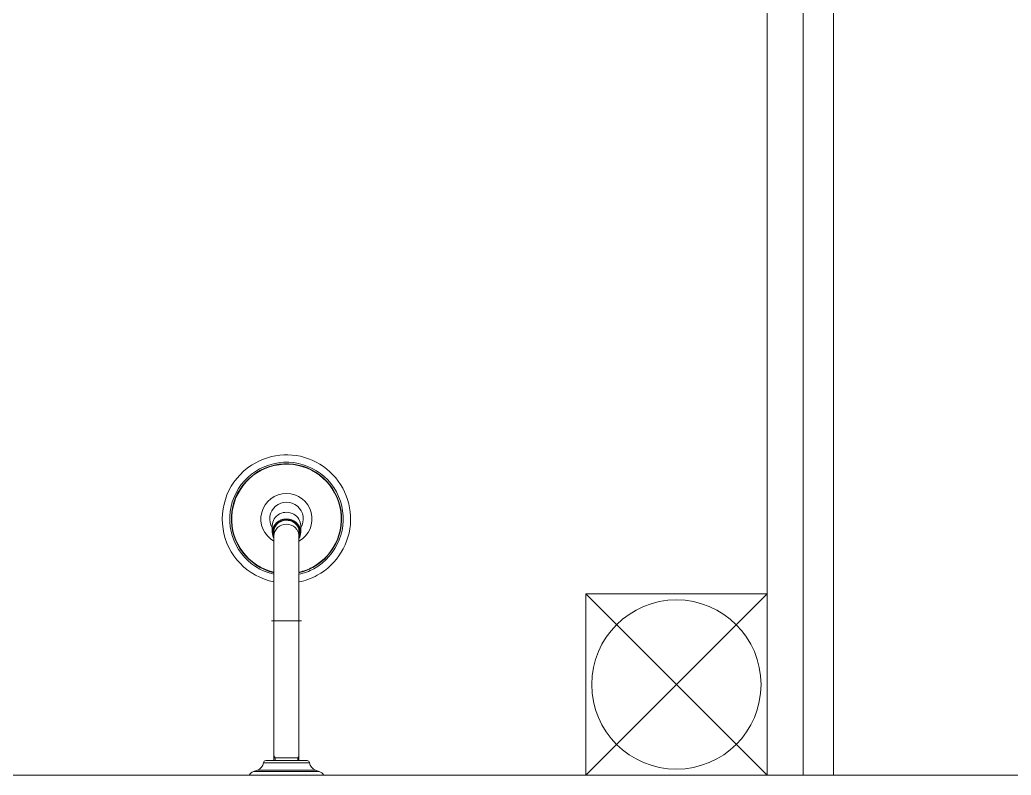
# Model space of a CAD drawing. Header units: millimetres. Extents: x 214 to 1190, y -192 to 1092.
# Drawn here: x 1043.105 to 1043.925, y 62.64 to 63.265 of the extents above; entities that cross this region are included whole.
import ezdxf

# ---------------------------------------------------------------- set-up
doc = ezdxf.new("R2010")
doc.units = ezdxf.units.MM
doc.linetypes.add('DASHDOT', pattern=[25.4, 12.7, -6.35, 0, -6.35])
doc.layers.add('I-ARQ', color=8, linetype='Continuous', lineweight=0)

msp = doc.modelspace()

# ---------------------------------------------------------------- linework, layer by layer
at = {"layer": 'I-ARQ'}
for p, q in [((1043.72263, 62.6403), (1043.72263, 64.0003)), ((1043.75263, 62.6403), (1043.75263, 64.0003)), ((1043.77763, 64.0003), (1043.77763, 62.6403)), ((1043.72263, 62.7903), (1043.57263, 62.6403)), ((1043.72263, 62.6403), (1043.57263, 62.7903)), ((1043.57263, 62.7903), (1043.57263, 62.6403)), ((1043.72263, 62.7903), (1043.57263, 62.7903)), ((1043.72263, 62.6403), (1043.72263, 62.7903)), ((1045.40263, 62.6403), (1042.92763, 62.6403)), ((1043.57263, 62.6403), (1043.72263, 62.6403))]:
    msp.add_line(p, q, dxfattribs=at)
for points in [[(1043.31479, 62.8002, -0.700978), (1043.29969, 62.89881, -1), (1043.35057, 62.80568, -0.07613), (1043.33546, 62.8002)], [(1043.33546, 62.80644, 0.06962), (1043.34764, 62.81104, 5.480122), (1043.31479, 62.80644)], [(1043.31479, 62.83377, -3.836175), (1043.33546, 62.83377)], [(1043.31337, 62.8449, -1.802734), (1043.33689, 62.8449)], [(1043.3442, 62.65057, 0.377188), (1043.34221, 62.65232), (1043.30804, 62.65232, 0.377188), (1043.30606, 62.65057)], [(1043.30606, 62.65057, -0.280777), (1043.30118, 62.64446)], [(1043.34908, 62.64446, -0.280777), (1043.3442, 62.65057)]]:
    msp.add_lwpolyline(points, format="xyb", dxfattribs=at)
at = {"layer": 'I-ARQ', "ltscale": 0.06322}
for points in [[(1043.33546, 62.80644), (1043.33546, 62.80781, 0.067971), (1043.347, 62.8122, 5.429636), (1043.31479, 62.80781)], [(1043.33546, 62.83377), (1043.33546, 62.80814, 0.067551), (1043.34685, 62.81249, 5.416932), (1043.31479, 62.80814)]]:
    msp.add_lwpolyline(points, format="xyb", dxfattribs=at)
at = {"layer": 'I-ARQ', "ltscale": 0.067122}
msp.add_lwpolyline([(1043.31337, 62.84672), (1043.31337, 62.84123, 0.128945), (1043.31479, 62.83605)], format="xyb", dxfattribs=at)
at = {"layer": 'I-ARQ', "ltscale": 0.06322}
for points in [[(1043.31479, 62.84326), (1043.31479, 62.83377)], [(1043.33546, 62.84326), (1043.33546, 62.83377)], [(1043.31479, 62.83377), (1043.31479, 62.8002)], [(1043.31479, 62.8002), (1043.31479, 62.76795)], [(1043.33546, 62.80644), (1043.33546, 62.8002)], [(1043.33546, 62.8002), (1043.33546, 62.76795)]]:
    msp.add_lwpolyline(points, dxfattribs=at)
at = {"layer": 'I-ARQ', "ltscale": 0.067121}
for points in [[(1043.33689, 62.8449), (1043.33689, 62.84672)], [(1043.33689, 62.84134), (1043.33689, 62.8449)]]:
    msp.add_lwpolyline(points, dxfattribs=at)
at = {"layer": 'I-ARQ', "linetype": 'DASHDOT', "ltscale": 0.30975}
msp.add_lwpolyline([(1043.31272, 62.76795), (1043.33753, 62.76795)], dxfattribs=at)
at = {"layer": 'I-ARQ'}
for points in [[(1043.31479, 62.65232), (1043.31479, 62.76795)], [(1043.33546, 62.65232), (1043.33546, 62.76795)]]:
    msp.add_lwpolyline(points, dxfattribs=at)
at = {"layer": 'I-ARQ', "ltscale": 0.258125}
msp.add_lwpolyline([(1043.33546, 62.76795), (1043.31479, 62.76795)], dxfattribs=at)
at = {"layer": 'I-ARQ', "ltscale": 0.029062}
for points in [[(1043.31583, 62.65232), (1043.31583, 62.65464), (1043.31479, 62.65643)], [(1043.33443, 62.65232), (1043.33443, 62.65464)]]:
    msp.add_lwpolyline(points, dxfattribs=at)
at = {"layer": 'I-ARQ', "ltscale": 0.242325}
msp.add_lwpolyline([(1043.33546, 62.65464), (1043.31479, 62.65464)], dxfattribs=at)
at = {"layer": 'I-ARQ', "ltscale": 0.218093}
msp.add_lwpolyline([(1043.33443, 62.65464), (1043.31696, 62.65464)], dxfattribs=at)
at = {"layer": 'I-ARQ', "ltscale": 0.025813}
msp.add_lwpolyline([(1043.33443, 62.65464), (1043.33546, 62.65643)], dxfattribs=at)
at = {"layer": 'I-ARQ'}
msp.add_lwpolyline([(1043.35226, 62.64331), (1043.298, 62.64331), (1043.30118, 62.64446), (1043.34908, 62.64446)], close=True, dxfattribs=at)
at = {"layer": 'I-ARQ', "ltscale": 0.352288}
msp.add_lwpolyline([(1043.3442, 62.65057), (1043.30606, 62.65057)], dxfattribs=at)
at = {"layer": 'I-ARQ', "ltscale": 0.200747}
msp.add_lwpolyline([(1043.298, 62.64331, 0.164371), (1043.29424, 62.6403), (1043.35601, 62.6403, 0.164371), (1043.35226, 62.64331)], format="xyb", dxfattribs=at)
at = {"layer": 'I-ARQ'}
msp.add_circle((1043.64763, 62.7153), 0.07, dxfattribs=at)
at = {"layer": 'I-ARQ', "extrusion": (-2.21397e-44, -1.84636e-46, -1)}
for centre, major_axis, ratio, start_param, end_param in [((1043.32513, 62.84672), (0.01176, 0), 0.939693, 4.212389, 6.283156), ((1043.32513, 62.84117), (0.01126, 0), 0.939693, 2.733002, 6.691777), ((1043.32513, 62.84117), (0.01116, 0), 0.939693, 2.754135, 6.670643), ((1043.32513, 62.84134), (0.01176, 0), 0.939692, 3.141597, 6.283189), ((1043.32513, 62.84672), (0.01176, 0), 0.939693, 3.141564, 4.212389), ((1043.32513, 62.84129), (0.01055, 0), 0.939693, 3.141564, 4.212389), ((1043.32513, 62.84129), (0.01055, 0), 0.939693, 4.212389, 6.283156), ((1043.32513, 62.84129), (0.01055, 0), 0.939693, 2.942153, 3.141564), ((1043.32513, 62.83819), (0.01034, 0), 0.939693, 3.141593, 6.283185), ((1043.32513, 62.84186), (0.00722, 0.00722), 1, 3.73929, 3.900306), ((1043.32513, 62.84186), (0.00722, 0.00722), 1, 0.812086, 0.973103), ((1043.32513, 62.84134), (-0.01176, 0.00001), 0.942388, 3.140774, 3.638398), ((1043.32513, 62.84129), (0.01055, 0), 0.939693, -0.000029, 0.199444)]:
    msp.add_ellipse(centre, major_axis=major_axis, ratio=ratio, start_param=start_param, end_param=end_param, dxfattribs=at)

doc.saveas('drawing.dxf')
